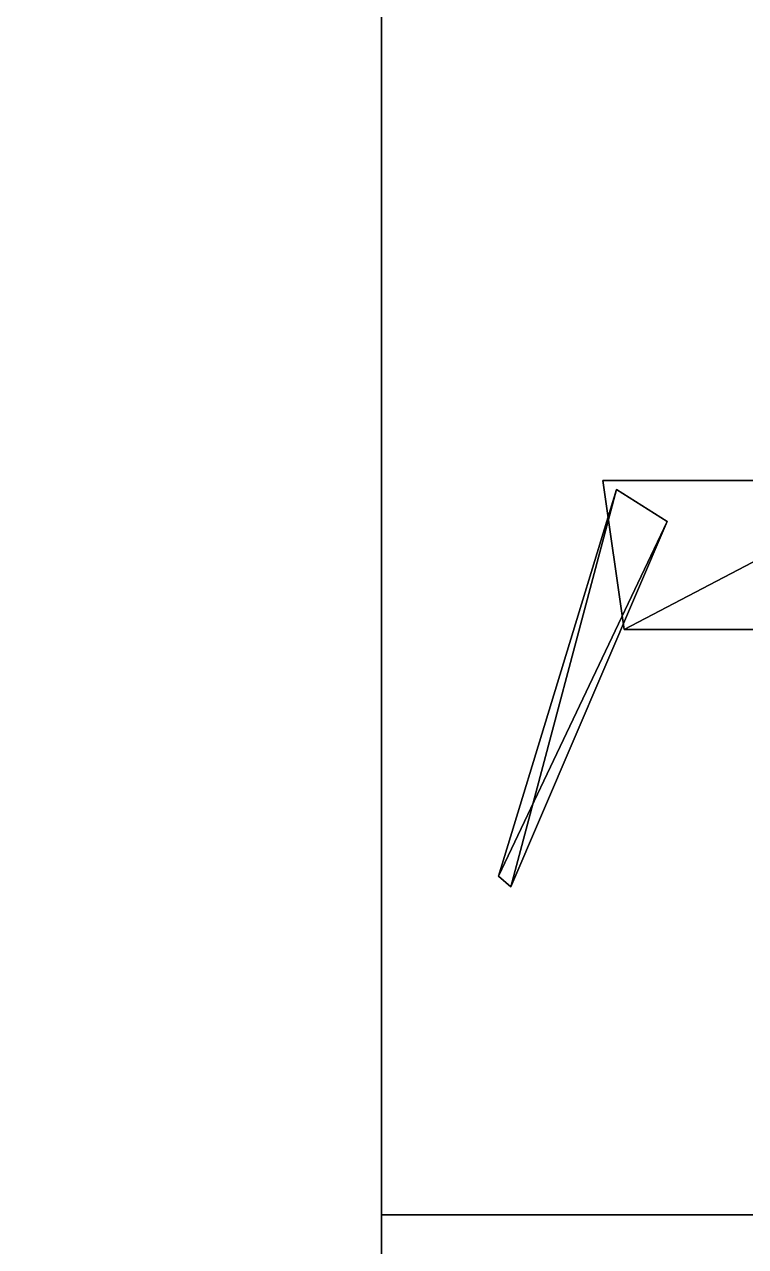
# Model space of a CAD drawing. Extents: x 0 to 5234, y -4951 to 0.
# Drawn here: x 4449.2 to 4483.1, y -3836.2 to -3778.7 of the extents above; entities that cross this region are included whole.
import ezdxf

# ---------------------------------------------------------------- set-up
doc = ezdxf.new("R2010")
doc.units = 0
for name, color, linetype in [('LAYER0', 7, 'CONTINUOUS'), ('LAYER173', 253, 'CONTINUOUS'), ('LAYER175', 253, 'CONTINUOUS'), ('LAYER177', 253, 'CONTINUOUS'), ('LAYER179', 253, 'CONTINUOUS'), ('LAYER181', 253, 'CONTINUOUS'), ('LAYER182', 253, 'CONTINUOUS'), ('LAYER441', 253, 'CONTINUOUS')]:
    doc.layers.add(name, color=color, linetype=linetype)

msp = doc.modelspace()

# ---------------------------------------------------------------- linework, layer by layer
at = {"layer": 'LAYER0', "invisible_edges": 1}
for points in [[(5234, 0), (0, -4951), (0, 0), (5234, 0)], [(5234, -4951, 5), (0, 0, 5), (0, -4951, 5), (5234, -4951, 5)], [(0, 0, 5), (5234, -4951, 5), (5234, 0, 5), (0, 0, 5)], [(0, -4951), (5234, 0), (5234, -4951), (0, -4951)]]:
    msp.add_3dface(points, dxfattribs=at)
at = {"layer": 'LAYER173'}
for points in [[(4490.77, -3800.167, 194.7826), (4476.4, -3800.167, 194.7826), (4477.4, -3807.167, 194.7826), (4490.77, -3800.167, 194.7826)], [(4490.77, -3800.167, 194.7826), (4490.77, -3800.167, 181.2174), (4476.4, -3800.167, 181.2174), (4490.77, -3800.167, 194.7826)], [(4490.77, -3800.167, 194.7826), (4476.4, -3800.167, 181.2174), (4476.4, -3800.167, 194.7826), (4490.77, -3800.167, 194.7826)], [(4476.4, -3800.167, 181.2174), (4490.77, -3800.167, 181.2174), (4477.4, -3807.167, 181.2174), (4476.4, -3800.167, 181.2174)], [(4490.77, -3800.167, 194.7826), (4477.4, -3807.167, 194.7826), (4485.62, -3807.167, 194.7826), (4490.77, -3800.167, 194.7826)], [(4477.4, -3807.167, 181.2174), (4490.77, -3800.167, 181.2174), (4485.62, -3807.167, 181.2174), (4477.4, -3807.167, 181.2174)], [(4479.42, -3802.097, 182.3478), (4471.5, -3818.757, 182.3478), (4477.04, -3800.597, 182.3478), (4479.42, -3802.097, 182.3478)], [(4472.08, -3819.257, 193.6522), (4477.04, -3800.597, 193.6522), (4471.5, -3818.757, 193.6522), (4472.08, -3819.257, 193.6522)], [(4471.5, -3818.757, 182.3478), (4471.5, -3818.757, 193.6522), (4477.04, -3800.597, 182.3478), (4471.5, -3818.757, 182.3478)], [(4477.04, -3800.597, 182.3478), (4471.5, -3818.757, 193.6522), (4477.04, -3800.597, 193.6522), (4477.04, -3800.597, 182.3478)], [(4479.42, -3802.097, 193.6522), (4477.04, -3800.597, 193.6522), (4472.08, -3819.257, 193.6522), (4479.42, -3802.097, 193.6522)], [(4472.08, -3819.257, 182.3478), (4471.5, -3818.757, 182.3478), (4479.42, -3802.097, 182.3478), (4472.08, -3819.257, 182.3478)]]:
    msp.add_3dface(points, dxfattribs=at)
at = {"layer": 'LAYER175'}
for points in [[(4490.77, -3800.167, 710.7826), (4476.4, -3800.167, 710.7826), (4477.4, -3807.167, 710.7826), (4490.77, -3800.167, 710.7826)], [(4490.77, -3800.167, 710.7826), (4490.77, -3800.167, 697.2174), (4476.4, -3800.167, 697.2174), (4490.77, -3800.167, 710.7826)], [(4490.77, -3800.167, 710.7826), (4476.4, -3800.167, 697.2174), (4476.4, -3800.167, 710.7826), (4490.77, -3800.167, 710.7826)], [(4476.4, -3800.167, 697.2174), (4490.77, -3800.167, 697.2174), (4477.4, -3807.167, 697.2174), (4476.4, -3800.167, 697.2174)], [(4490.77, -3800.167, 710.7826), (4477.4, -3807.167, 710.7826), (4485.62, -3807.167, 710.7826), (4490.77, -3800.167, 710.7826)], [(4477.4, -3807.167, 697.2174), (4490.77, -3800.167, 697.2174), (4485.62, -3807.167, 697.2174), (4477.4, -3807.167, 697.2174)], [(4479.42, -3802.097, 698.3478), (4471.5, -3818.757, 698.3478), (4477.04, -3800.597, 698.3478), (4479.42, -3802.097, 698.3478)], [(4472.08, -3819.257, 709.6522), (4477.04, -3800.597, 709.6522), (4471.5, -3818.757, 709.6522), (4472.08, -3819.257, 709.6522)], [(4471.5, -3818.757, 698.3478), (4471.5, -3818.757, 709.6522), (4477.04, -3800.597, 698.3478), (4471.5, -3818.757, 698.3478)], [(4477.04, -3800.597, 698.3478), (4471.5, -3818.757, 709.6522), (4477.04, -3800.597, 709.6522), (4477.04, -3800.597, 698.3478)], [(4479.42, -3802.097, 709.6522), (4477.04, -3800.597, 709.6522), (4472.08, -3819.257, 709.6522), (4479.42, -3802.097, 709.6522)], [(4472.08, -3819.257, 698.3478), (4471.5, -3818.757, 698.3478), (4479.42, -3802.097, 698.3478), (4472.08, -3819.257, 698.3478)]]:
    msp.add_3dface(points, dxfattribs=at)
at = {"layer": 'LAYER177'}
for points in [[(4490.77, -3800.167, 1226.783), (4476.4, -3800.167, 1226.783), (4477.4, -3807.167, 1226.783), (4490.77, -3800.167, 1226.783)], [(4490.77, -3800.167, 1226.783), (4490.77, -3800.167, 1213.217), (4476.4, -3800.167, 1213.217), (4490.77, -3800.167, 1226.783)], [(4490.77, -3800.167, 1226.783), (4476.4, -3800.167, 1213.217), (4476.4, -3800.167, 1226.783), (4490.77, -3800.167, 1226.783)], [(4476.4, -3800.167, 1213.217), (4490.77, -3800.167, 1213.217), (4477.4, -3807.167, 1213.217), (4476.4, -3800.167, 1213.217)], [(4490.77, -3800.167, 1226.783), (4477.4, -3807.167, 1226.783), (4485.62, -3807.167, 1226.783), (4490.77, -3800.167, 1226.783)], [(4477.4, -3807.167, 1213.217), (4490.77, -3800.167, 1213.217), (4485.62, -3807.167, 1213.217), (4477.4, -3807.167, 1213.217)], [(4479.42, -3802.097, 1214.348), (4471.5, -3818.757, 1214.348), (4477.04, -3800.597, 1214.348), (4479.42, -3802.097, 1214.348)], [(4472.08, -3819.257, 1225.652), (4477.04, -3800.597, 1225.652), (4471.5, -3818.757, 1225.652), (4472.08, -3819.257, 1225.652)], [(4471.5, -3818.757, 1214.348), (4471.5, -3818.757, 1225.652), (4477.04, -3800.597, 1214.348), (4471.5, -3818.757, 1214.348)], [(4477.04, -3800.597, 1214.348), (4471.5, -3818.757, 1225.652), (4477.04, -3800.597, 1225.652), (4477.04, -3800.597, 1214.348)], [(4479.42, -3802.097, 1225.652), (4477.04, -3800.597, 1225.652), (4472.08, -3819.257, 1225.652), (4479.42, -3802.097, 1225.652)], [(4472.08, -3819.257, 1214.348), (4471.5, -3818.757, 1214.348), (4479.42, -3802.097, 1214.348), (4472.08, -3819.257, 1214.348)]]:
    msp.add_3dface(points, dxfattribs=at)
at = {"layer": 'LAYER179'}
for points in [[(4490.77, -3800.167, 1742.783), (4476.4, -3800.167, 1742.783), (4477.4, -3807.167, 1742.783), (4490.77, -3800.167, 1742.783)], [(4490.77, -3800.167, 1742.783), (4490.77, -3800.167, 1729.217), (4476.4, -3800.167, 1729.217), (4490.77, -3800.167, 1742.783)], [(4490.77, -3800.167, 1742.783), (4476.4, -3800.167, 1729.217), (4476.4, -3800.167, 1742.783), (4490.77, -3800.167, 1742.783)], [(4476.4, -3800.167, 1729.217), (4490.77, -3800.167, 1729.217), (4477.4, -3807.167, 1729.217), (4476.4, -3800.167, 1729.217)], [(4490.77, -3800.167, 1742.783), (4477.4, -3807.167, 1742.783), (4485.62, -3807.167, 1742.783), (4490.77, -3800.167, 1742.783)], [(4477.4, -3807.167, 1729.217), (4490.77, -3800.167, 1729.217), (4485.62, -3807.167, 1729.217), (4477.4, -3807.167, 1729.217)], [(4479.42, -3802.097, 1730.348), (4471.5, -3818.757, 1730.348), (4477.04, -3800.597, 1730.348), (4479.42, -3802.097, 1730.348)], [(4472.08, -3819.257, 1741.652), (4477.04, -3800.597, 1741.652), (4471.5, -3818.757, 1741.652), (4472.08, -3819.257, 1741.652)], [(4471.5, -3818.757, 1730.348), (4471.5, -3818.757, 1741.652), (4477.04, -3800.597, 1730.348), (4471.5, -3818.757, 1730.348)], [(4477.04, -3800.597, 1730.348), (4471.5, -3818.757, 1741.652), (4477.04, -3800.597, 1741.652), (4477.04, -3800.597, 1730.348)], [(4479.42, -3802.097, 1741.652), (4477.04, -3800.597, 1741.652), (4472.08, -3819.257, 1741.652), (4479.42, -3802.097, 1741.652)], [(4472.08, -3819.257, 1730.348), (4471.5, -3818.757, 1730.348), (4479.42, -3802.097, 1730.348), (4472.08, -3819.257, 1730.348)]]:
    msp.add_3dface(points, dxfattribs=at)
at = {"layer": 'LAYER181'}
for points in [[(4490.77, -3800.167, 2258.783), (4476.4, -3800.167, 2258.783), (4477.4, -3807.167, 2258.783), (4490.77, -3800.167, 2258.783)], [(4490.77, -3800.167, 2258.783), (4490.77, -3800.167, 2245.217), (4476.4, -3800.167, 2245.217), (4490.77, -3800.167, 2258.783)], [(4490.77, -3800.167, 2258.783), (4476.4, -3800.167, 2245.217), (4476.4, -3800.167, 2258.783), (4490.77, -3800.167, 2258.783)], [(4476.4, -3800.167, 2245.217), (4490.77, -3800.167, 2245.217), (4477.4, -3807.167, 2245.217), (4476.4, -3800.167, 2245.217)], [(4490.77, -3800.167, 2258.783), (4477.4, -3807.167, 2258.783), (4485.62, -3807.167, 2258.783), (4490.77, -3800.167, 2258.783)], [(4477.4, -3807.167, 2245.217), (4490.77, -3800.167, 2245.217), (4485.62, -3807.167, 2245.217), (4477.4, -3807.167, 2245.217)], [(4479.42, -3802.097, 2246.348), (4471.5, -3818.757, 2246.348), (4477.04, -3800.597, 2246.348), (4479.42, -3802.097, 2246.348)], [(4472.08, -3819.257, 2257.652), (4477.04, -3800.597, 2257.652), (4471.5, -3818.757, 2257.652), (4472.08, -3819.257, 2257.652)], [(4471.5, -3818.757, 2246.348), (4471.5, -3818.757, 2257.652), (4477.04, -3800.597, 2246.348), (4471.5, -3818.757, 2246.348)], [(4477.04, -3800.597, 2246.348), (4471.5, -3818.757, 2257.652), (4477.04, -3800.597, 2257.652), (4477.04, -3800.597, 2246.348)], [(4479.42, -3802.097, 2257.652), (4477.04, -3800.597, 2257.652), (4472.08, -3819.257, 2257.652), (4479.42, -3802.097, 2257.652)], [(4472.08, -3819.257, 2246.348), (4471.5, -3818.757, 2246.348), (4479.42, -3802.097, 2246.348), (4472.08, -3819.257, 2246.348)]]:
    msp.add_3dface(points, dxfattribs=at)
at = {"layer": 'LAYER182', "invisible_edges": 1}
for points in [[(4466, -3378.999, 88), (4484, -3834.669, 88), (4466, -3834.669, 88), (4466, -3378.999, 88)], [(4484, -3834.669, 88), (4466, -3378.999, 88), (4484, -3378.999, 88), (4484, -3834.669, 88)], [(4484, -3378.999, 2352), (4466, -3834.669, 2352), (4484, -3834.669, 2352), (4484, -3378.999, 2352)], [(4466, -3834.669, 2352), (4484, -3378.999, 2352), (4466, -3378.999, 2352), (4466, -3834.669, 2352)], [(4466, -3834.669, 2352), (4466, -3378.999, 88), (4466, -3834.669, 88), (4466, -3834.669, 2352)], [(4466, -3378.999, 88), (4466, -3834.669, 2352), (4466, -3378.999, 2352), (4466, -3378.999, 88)], [(4466, -3834.669, 2352), (4484, -3834.669, 88), (4484, -3834.669, 2352), (4466, -3834.669, 2352)], [(4484, -3834.669, 88), (4466, -3834.669, 2352), (4466, -3834.669, 88), (4484, -3834.669, 88)]]:
    msp.add_3dface(points, dxfattribs=at)
at = {"layer": 'LAYER441', "invisible_edges": 1}
for points in [[(4466, -4837.5, 5), (4466, -3377.5, 75), (4466, -3377.5, 5), (4466, -4837.5, 5)], [(4466, -3377.5, 75), (4466, -4837.5, 5), (4466, -4837.5, 75), (4466, -3377.5, 75)], [(4484, -4837.5, 75), (4466, -3377.5, 75), (4466, -4837.5, 75), (4484, -4837.5, 75)], [(4466, -3377.5, 75), (4484, -4837.5, 75), (4484, -3377.5, 75), (4466, -3377.5, 75)], [(4484, -3377.5, 5), (4466, -4837.5, 5), (4466, -3377.5, 5), (4484, -3377.5, 5)], [(4466, -4837.5, 5), (4484, -3377.5, 5), (4484, -4837.5, 5), (4466, -4837.5, 5)]]:
    msp.add_3dface(points, dxfattribs=at)

doc.saveas('drawing.dxf')
